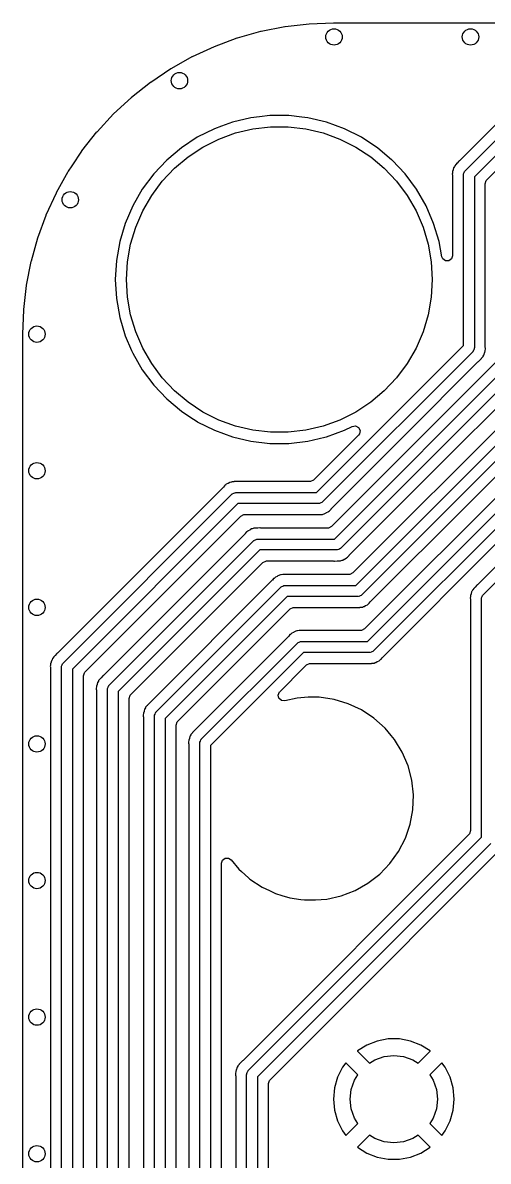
# Model space of a CAD drawing. Extents: x 100.3 to 185, y -144.7 to -85.3.
# Drawn here: x 100.3 to 108.82, y -106.14 to -85.3 of the extents above; entities that cross this region are included whole.
import ezdxf

# ---------------------------------------------------------------- set-up
doc = ezdxf.new("R2010")
doc.units = 0
doc.layers.add('BLACK', color=7, linetype='CONTINUOUS')

msp = doc.modelspace()

# ---------------------------------------------------------------- linework, layer by layer
at = {"layer": 'BLACK', "linetype": 'CONTINUOUS'}
for p, q in [((104.664, -85.4563), (105.099, -85.3701)), ((105.099, -85.3701), (105.103, -85.3695)), ((105.103, -85.3695), (105.543, -85.3178)), ((105.543, -85.3178), (105.547, -85.3175)), ((105.547, -85.3175), (105.991, -85.3005)), ((105.991, -85.3005), (105.993, -85.3005)), ((105.993, -85.3005), (106.04, -85.3006)), ((106.04, -85.3006), (106.04, -85.3006)), ((106.04, -85.3006), (106.047, -85.3006)), ((106.047, -85.3006), (106.048, -85.3005)), ((106.048, -85.3005), (151.507, -85.301)), ((103.813, -85.7319), (104.229, -85.5785)), ((104.229, -85.5785), (104.233, -85.5773)), ((104.233, -85.5773), (104.66, -85.4572)), ((104.66, -85.4572), (104.664, -85.4563)), ((103.407, -85.919), (103.81, -85.7334)), ((103.81, -85.7334), (103.813, -85.7319)), ((103.157, -86.0589), (103.403, -85.9207)), ((103.403, -85.9207), (103.407, -85.919)), ((110.21, -85.9147), (108.304, -87.8214)), ((108.399, -88.0093), (110.369, -86.0393)), ((102.644, -86.3859), (103.013, -86.1395)), ((103.013, -86.1395), (103.016, -86.1374)), ((103.016, -86.1374), (103.157, -86.0589)), ((110.481, -86.21), (108.57, -88.1214)), ((102.293, -86.6629), (102.641, -86.3882)), ((102.641, -86.3882), (102.644, -86.3859)), ((108.799, -88.1755), (110.535, -86.4395)), ((101.964, -86.9667), (102.29, -86.6654)), ((102.29, -86.6654), (102.293, -86.6629)), ((101.661, -87.2953), (101.962, -86.9694)), ((101.962, -86.9694), (101.964, -86.9667)), ((104.478, -87.0401), (104.138, -87.1207)), ((104.634, -87.0219), (104.478, -87.0401)), ((104.825, -86.9995), (104.634, -87.0219)), ((105.175, -86.9995), (104.825, -86.9995)), ((105.409, -87.0269), (105.175, -86.9995)), ((105.522, -87.0401), (105.409, -87.0269)), ((105.862, -87.1207), (105.522, -87.0401)), ((101.384, -87.6469), (101.658, -87.2983)), ((101.658, -87.2983), (101.661, -87.2953)), ((103.81, -87.2402), (103.497, -87.3971)), ((103.941, -87.1923), (103.81, -87.2402)), ((103.81, -87.2402), (103.81, -87.2402)), ((103.81, -87.2402), (103.81, -87.2402)), ((104.138, -87.1207), (103.941, -87.1923)), ((104.197, -87.3176), (104.514, -87.2425)), ((104.514, -87.2425), (104.837, -87.2047)), ((104.837, -87.2047), (105.163, -87.2047)), ((105.163, -87.2047), (105.486, -87.2425)), ((105.486, -87.2425), (105.803, -87.3176)), ((106.19, -87.2402), (105.862, -87.1207)), ((105.862, -87.1207), (105.862, -87.1207)), ((105.862, -87.1207), (105.862, -87.1207)), ((106.503, -87.3971), (106.19, -87.2402)), ((106.19, -87.2402), (106.19, -87.2402)), ((106.19, -87.2402), (106.19, -87.2402)), ((103.497, -87.3971), (103.205, -87.5891)), ((103.6, -87.5751), (103.891, -87.429)), ((103.891, -87.429), (104.197, -87.3176)), ((105.803, -87.3176), (106.109, -87.429)), ((106.109, -87.429), (106.4, -87.5751)), ((106.654, -87.4963), (106.503, -87.3971)), ((106.795, -87.5892), (106.654, -87.4963)), ((101.202, -87.9191), (101.382, -87.65)), ((101.382, -87.65), (101.384, -87.6469)), ((103.205, -87.5891), (102.937, -87.8138)), ((103.328, -87.7541), (103.6, -87.5751)), ((106.4, -87.5751), (106.672, -87.7541)), ((106.976, -87.7409), (106.795, -87.5892)), ((101.136, -88.019), (101.202, -87.9191)), ((102.937, -87.8138), (102.698, -88.068)), ((103.079, -87.9634), (103.328, -87.7541)), ((106.672, -87.7541), (106.921, -87.9634)), ((107.055, -87.8078), (106.976, -87.7409)), ((107.063, -87.8138), (107.055, -87.8078)), ((107.302, -88.068), (107.063, -87.8138)), ((108.207, -87.9282), (108.196, -87.9484)), ((108.21, -87.9191), (108.207, -87.9282)), ((108.232, -87.8955), (108.21, -87.9191)), ((108.21, -87.9191), (108.21, -87.9191)), ((108.236, -87.8901), (108.232, -87.8955)), ((108.238, -87.8872), (108.236, -87.8901)), ((108.252, -87.8732), (108.238, -87.8872)), ((108.238, -87.8872), (108.238, -87.8872)), ((108.253, -87.8716), (108.252, -87.8732)), ((108.286, -87.836), (108.253, -87.8716)), ((108.293, -87.8305), (108.286, -87.836)), ((108.304, -87.8214), (108.292, -87.8295)), ((108.292, -87.8295), (108.293, -87.8305)), ((100.918, -88.4096), (101.134, -88.0224)), ((101.134, -88.0224), (101.136, -88.019)), ((102.698, -88.068), (102.489, -88.3484)), ((102.855, -88.2002), (103.079, -87.9634)), ((106.921, -87.9634), (107.145, -88.2002)), ((107.511, -88.3484), (107.302, -88.068)), ((108.167, -88.0563), (108.165, -88.0659)), ((108.165, -88.0659), (108.169, -88.0975)), ((108.169, -88.0337), (108.167, -88.0563)), ((108.181, -87.9941), (108.169, -88.0238)), ((108.169, -88.0238), (108.169, -88.0337)), ((108.169, -88.0975), (108.169, -88.1043)), ((108.169, -88.1043), (108.169, -89.5644)), ((108.183, -87.9875), (108.181, -87.9941)), ((108.19, -87.9565), (108.183, -87.9875)), ((108.196, -87.9484), (108.19, -87.9565)), ((108.19, -87.9565), (108.19, -87.9565)), ((108.37, -88.08), (108.372, -88.0723)), ((108.37, -91.2086), (108.37, -88.08)), ((108.371, -88.0644), (108.382, -88.0435)), ((108.372, -88.0723), (108.371, -88.0644)), ((108.382, -88.0435), (108.389, -88.0212)), ((108.389, -88.0212), (108.396, -88.0165)), ((108.396, -88.0165), (108.399, -88.0093)), ((108.57, -88.1214), (108.57, -91.25)), ((102.489, -88.3484), (102.314, -88.6511)), ((102.489, -88.3484), (102.489, -88.3484)), ((102.661, -88.4614), (102.855, -88.2002)), ((107.145, -88.2002), (107.339, -88.4614)), ((107.686, -88.6511), (107.511, -88.3484)), ((108.77, -88.2455), (108.789, -88.1873)), ((108.77, -91.2257), (108.77, -88.2455)), ((108.789, -88.1873), (108.799, -88.1755)), ((100.731, -88.8161), (100.916, -88.413)), ((100.916, -88.413), (100.918, -88.4096)), ((102.498, -88.7434), (102.661, -88.4614)), ((107.339, -88.4614), (107.502, -88.7434)), ((102.314, -88.6511), (102.176, -88.972)), ((102.314, -88.6511), (102.314, -88.6511)), ((102.369, -89.0423), (102.498, -88.7434)), ((107.502, -88.7434), (107.631, -89.0423)), ((107.824, -88.972), (107.686, -88.6511)), ((100.576, -89.2361), (100.729, -88.8197)), ((100.729, -88.8197), (100.731, -88.8161)), ((102.176, -88.972), (102.075, -89.3069)), ((102.176, -88.972), (102.176, -88.972)), ((107.925, -89.3069), (107.824, -88.972)), ((102.275, -89.3543), (102.369, -89.0423)), ((107.631, -89.0423), (107.725, -89.3543)), ((100.459, -89.6559), (100.575, -89.2398)), ((100.575, -89.2398), (100.576, -89.2361)), ((102.075, -89.3069), (102.015, -89.6511)), ((102.075, -89.3069), (102.075, -89.3069)), ((102.219, -89.6749), (102.275, -89.3543)), ((107.725, -89.3543), (107.781, -89.6749)), ((107.973, -89.5816), (107.925, -89.3069)), ((107.99, -89.6226), (107.973, -89.5816)), ((108.169, -89.5644), (108.151, -89.6226)), ((100.369, -90.1058), (100.455, -89.6706)), ((100.455, -89.6706), (100.456, -89.6669)), ((100.456, -89.6669), (100.459, -89.6559)), ((102.015, -89.6511), (101.994, -90)), ((102.2, -90), (102.219, -89.6749)), ((107.781, -89.6749), (107.8, -90)), ((108.04, -89.6585), (107.99, -89.6226)), ((108.101, -89.6585), (108.04, -89.6585)), ((108.151, -89.6226), (108.101, -89.6585)), ((101.994, -90), (102.015, -90.3489)), ((102.219, -90.3251), (102.2, -90)), ((107.8, -90), (107.781, -90.3251)), ((100.317, -90.55), (100.368, -90.1096)), ((100.368, -90.1096), (100.369, -90.1058)), ((102.015, -90.3489), (102.075, -90.6931)), ((102.275, -90.6457), (102.219, -90.3251)), ((107.781, -90.3251), (107.725, -90.6457)), ((100.301, -90.9971), (100.317, -90.5541)), ((100.317, -90.5502), (100.317, -90.55)), ((100.317, -90.5541), (100.317, -90.5502)), ((102.075, -90.6931), (102.075, -90.6931)), ((102.075, -90.6931), (102.176, -91.028)), ((102.369, -90.9577), (102.275, -90.6457)), ((107.725, -90.6457), (107.631, -90.9577)), ((100.3, -91.0553), (100.301, -91.0536)), ((100.3, -130.568), (100.3, -91.0553)), ((100.301, -90.9983), (100.301, -90.9971)), ((100.301, -91.0002), (100.301, -90.9983)), ((100.301, -91.0536), (100.301, -91.0002)), ((102.176, -91.028), (102.176, -91.028)), ((102.176, -91.028), (102.293, -91.3)), ((102.498, -91.2566), (102.369, -90.9577)), ((107.631, -90.9577), (107.502, -91.2566)), ((102.661, -91.5386), (102.498, -91.2566)), ((105.679, -93.9), (108.37, -91.2086)), ((107.502, -91.2566), (107.339, -91.5386)), ((108.569, -91.2656), (108.558, -91.2865)), ((108.57, -91.25), (108.568, -91.2577)), ((108.568, -91.2577), (108.569, -91.2656)), ((108.771, -91.2325), (108.77, -91.2257)), ((108.775, -91.2641), (108.771, -91.2325)), ((108.773, -91.2737), (108.775, -91.2641)), ((102.293, -91.3), (102.314, -91.3489)), ((102.314, -91.3489), (102.489, -91.6516)), ((108.541, -91.3207), (105.791, -94.0707)), ((109.021, -91.4545), (105.955, -94.5205)), ((108.544, -91.3135), (108.541, -91.3207)), ((108.551, -91.3088), (108.544, -91.3135)), ((108.558, -91.2865), (108.551, -91.3088)), ((108.654, -91.494), (108.687, -91.4584)), ((108.687, -91.4584), (108.688, -91.4568)), ((108.688, -91.4568), (108.702, -91.4428)), ((108.702, -91.4428), (108.704, -91.4399)), ((108.704, -91.4399), (108.708, -91.4345)), ((108.708, -91.4345), (108.71, -91.4322)), ((108.71, -91.4322), (108.73, -91.4109)), ((108.73, -91.4109), (108.733, -91.4018)), ((108.733, -91.4018), (108.744, -91.3816)), ((108.744, -91.3816), (108.75, -91.3735)), ((108.75, -91.3735), (108.757, -91.3424)), ((108.757, -91.3424), (108.759, -91.3359)), ((108.759, -91.3359), (108.77, -91.3062)), ((108.77, -91.2963), (108.773, -91.2737)), ((108.77, -91.3062), (108.77, -91.2963)), ((102.489, -91.6516), (102.698, -91.932)), ((102.855, -91.7998), (102.661, -91.5386)), ((106.009, -94.75), (109.25, -91.5086)), ((109.421, -91.6207), (106.121, -94.9207)), ((107.339, -91.5386), (107.145, -91.7998)), ((107.291, -92.8541), (108.636, -91.5086)), ((108.636, -91.5086), (108.648, -91.5005)), ((108.647, -91.4995), (108.654, -91.494)), ((108.648, -91.5005), (108.647, -91.4995)), ((108.654, -91.494), (108.654, -91.494)), ((103.079, -92.0366), (102.855, -91.7998)), ((107.145, -91.7998), (106.921, -92.0366)), ((107.898, -93.4274), (109.516, -91.8086)), ((102.698, -91.932), (102.937, -92.1862)), ((103.328, -92.2459), (103.079, -92.0366)), ((109.821, -91.8945), (106.345, -95.3705)), ((106.399, -95.6), (110.05, -91.9486)), ((110.221, -92.0607), (106.511, -95.7707)), ((106.921, -92.0366), (106.672, -92.2459)), ((102.937, -92.1862), (103.205, -92.4108)), ((103.6, -92.4249), (103.328, -92.2459)), ((106.672, -92.2459), (106.4, -92.4249)), ((110.671, -92.2845), (106.56, -96.3955)), ((108.486, -94.0791), (110.316, -92.2486)), ((103.205, -92.4108), (103.361, -92.5131)), ((103.361, -92.5131), (103.492, -92.5995)), ((103.891, -92.571), (103.6, -92.4249)), ((106.4, -92.4249), (106.109, -92.571)), ((106.614, -96.625), (110.9, -92.3386)), ((111.071, -92.4507), (106.726, -96.7957)), ((103.492, -92.5995), (103.497, -92.6029)), ((103.497, -92.6029), (103.81, -92.7598)), ((104.197, -92.6824), (103.891, -92.571)), ((104.514, -92.7575), (104.197, -92.6824)), ((105.803, -92.6824), (105.486, -92.7575)), ((106.109, -92.571), (105.803, -92.6824)), ((106.19, -92.7598), (106.335, -92.6872)), ((106.335, -92.6872), (106.395, -92.678)), ((106.395, -92.678), (106.45, -92.7061)), ((106.45, -92.7061), (106.477, -92.7608)), ((103.81, -92.7598), (104.138, -92.8793)), ((104.138, -92.8793), (104.138, -92.8793)), ((104.138, -92.8793), (104.138, -92.8793)), ((104.138, -92.8793), (104.478, -92.9599)), ((104.837, -92.7953), (104.514, -92.7575)), ((105.163, -92.7953), (104.837, -92.7953)), ((105.486, -92.7575), (105.163, -92.7953)), ((105.522, -92.9599), (105.832, -92.8863)), ((106.449, -92.8457), (105.625, -93.6705)), ((105.832, -92.8863), (105.862, -92.8793)), ((105.862, -92.8793), (106.19, -92.7598)), ((105.95, -94.1953), (107.291, -92.8541)), ((106.467, -92.8212), (106.449, -92.8457)), ((106.477, -92.7608), (106.467, -92.8212)), ((111.471, -92.7445), (108.634, -95.5814)), ((108.729, -95.7693), (111.7, -92.7986)), ((104.478, -92.9599), (104.478, -92.9599)), ((104.478, -92.9599), (104.478, -92.9599)), ((104.478, -92.9599), (104.825, -93.0005)), ((104.825, -93.0005), (104.825, -93.0005)), ((104.825, -93.0005), (105.175, -93.0005)), ((105.175, -93.0005), (105.522, -92.9599)), ((105.175, -93.0005), (105.175, -93.0005)), ((105.522, -92.9599), (105.522, -92.9599)), ((105.522, -92.9599), (105.522, -92.9599)), ((106.28, -95.0453), (107.898, -93.4274)), ((104.02, -93.7547), (104.002, -93.7689)), ((104.027, -93.7478), (104.02, -93.7547)), ((104.056, -93.7349), (104.027, -93.7478)), ((104.027, -93.7478), (104.027, -93.7478)), ((104.062, -93.7317), (104.056, -93.7349)), ((104.09, -93.7149), (104.062, -93.7317)), ((104.099, -93.7131), (104.09, -93.7149)), ((104.09, -93.7149), (104.09, -93.7149)), ((104.121, -93.7064), (104.099, -93.7131)), ((104.13, -93.7024), (104.121, -93.7064)), ((104.162, -93.7009), (104.13, -93.7024)), ((104.13, -93.7024), (104.13, -93.7024)), ((104.169, -93.7002), (104.162, -93.7009)), ((104.172, -93.6995), (104.169, -93.7002)), ((104.192, -93.6995), (104.172, -93.6995)), ((104.194, -93.6994), (104.192, -93.6995)), ((104.202, -93.6991), (104.194, -93.6994)), ((104.242, -93.6972), (104.202, -93.6991)), ((104.251, -93.6985), (104.242, -93.6972)), ((104.265, -93.6995), (104.251, -93.6973)), ((104.251, -93.6973), (104.251, -93.6985)), ((105.555, -93.6995), (104.265, -93.6995)), ((105.57, -93.6983), (105.555, -93.6995)), ((105.625, -93.6705), (105.57, -93.6983)), ((103.97, -93.8047), (100.944, -96.8314)), ((101.039, -97.0193), (104.129, -93.9293)), ((103.975, -93.7995), (103.97, -93.8047)), ((103.994, -93.7741), (103.975, -93.7995)), ((104.002, -93.7689), (103.994, -93.7741)), ((104.129, -93.9293), (104.136, -93.9256)), ((104.136, -93.9256), (104.141, -93.9191)), ((104.141, -93.9191), (104.163, -93.9119)), ((104.163, -93.9119), (104.184, -93.9012)), ((104.184, -93.9012), (104.192, -93.9025)), ((104.192, -93.9025), (104.2, -93.9)), ((104.2, -93.9), (105.679, -93.9)), ((104.241, -94.1), (101.21, -97.1314)), ((105.72, -94.1), (104.241, -94.1)), ((105.728, -94.0975), (105.72, -94.1)), ((105.736, -94.0988), (105.728, -94.0975)), ((105.757, -94.0881), (105.736, -94.0988)), ((105.779, -94.0809), (105.757, -94.0881)), ((105.784, -94.0744), (105.779, -94.0809)), ((105.791, -94.0707), (105.784, -94.0744)), ((106.67, -95.8953), (108.486, -94.0791)), ((101.439, -97.1855), (104.295, -94.3295)), ((104.295, -94.3295), (104.35, -94.3017)), ((104.35, -94.3017), (104.365, -94.3005)), ((104.365, -94.3005), (105.655, -94.3005)), ((105.655, -94.3005), (105.669, -94.3027)), ((105.669, -94.3027), (105.669, -94.3015)), ((105.669, -94.3015), (105.678, -94.3028)), ((105.678, -94.3028), (105.687, -94.3024)), ((105.678, -94.3028), (105.678, -94.3028)), ((105.678, -94.3028), (105.678, -94.3028)), ((105.678, -94.3028), (105.678, -94.3028)), ((105.687, -94.3024), (105.726, -94.3006)), ((105.726, -94.3006), (105.728, -94.3005)), ((105.728, -94.3005), (105.748, -94.3005)), ((105.748, -94.3005), (105.751, -94.2998)), ((105.748, -94.3005), (105.748, -94.3005)), ((105.751, -94.2998), (105.758, -94.2991)), ((105.758, -94.2991), (105.79, -94.2976)), ((105.79, -94.2976), (105.799, -94.2936)), ((105.799, -94.2936), (105.821, -94.2869)), ((105.821, -94.2869), (105.83, -94.2851)), ((105.83, -94.2851), (105.858, -94.2683)), ((105.858, -94.2683), (105.864, -94.2651)), ((105.864, -94.2651), (105.893, -94.2522)), ((105.893, -94.2522), (105.9, -94.2453)), ((105.9, -94.2453), (105.918, -94.2311)), ((105.918, -94.2311), (105.926, -94.2259)), ((105.926, -94.2259), (105.945, -94.2005)), ((105.945, -94.2005), (105.95, -94.1953)), ((104.427, -94.5978), (104.42, -94.6047)), ((104.456, -94.5849), (104.427, -94.5978)), ((104.427, -94.5978), (104.427, -94.5978)), ((104.462, -94.5817), (104.456, -94.5849)), ((104.49, -94.5649), (104.462, -94.5817)), ((104.499, -94.5631), (104.49, -94.5649)), ((104.49, -94.5649), (104.49, -94.5649)), ((104.521, -94.5564), (104.499, -94.5631)), ((104.53, -94.5524), (104.521, -94.5564)), ((104.562, -94.5509), (104.53, -94.5524)), ((104.53, -94.5524), (104.53, -94.5524)), ((104.569, -94.5502), (104.562, -94.5509)), ((104.572, -94.5495), (104.569, -94.5502)), ((104.592, -94.5495), (104.572, -94.5495)), ((104.594, -94.5494), (104.592, -94.5495)), ((104.602, -94.5491), (104.594, -94.5494)), ((104.642, -94.5472), (104.602, -94.5491)), ((104.651, -94.5485), (104.642, -94.5472)), ((104.665, -94.5495), (104.651, -94.5473)), ((104.651, -94.5473), (104.651, -94.5485)), ((105.885, -94.5495), (104.665, -94.5495)), ((105.9, -94.5483), (105.885, -94.5495)), ((105.955, -94.5205), (105.9, -94.5483)), ((104.37, -94.6547), (101.784, -97.2414)), ((101.879, -97.4293), (104.529, -94.7793)), ((104.375, -94.6495), (104.37, -94.6547)), ((104.394, -94.6241), (104.375, -94.6495)), ((104.402, -94.6189), (104.394, -94.6241)), ((104.42, -94.6047), (104.402, -94.6189)), ((104.529, -94.7793), (104.536, -94.7756)), ((104.536, -94.7756), (104.541, -94.7691)), ((104.541, -94.7691), (104.563, -94.7619)), ((104.563, -94.7619), (104.584, -94.7512)), ((104.584, -94.7512), (104.592, -94.7525)), ((104.592, -94.7525), (104.6, -94.75)), ((104.6, -94.75), (106.009, -94.75)), ((106.885, -96.9203), (108.997, -94.8082)), ((104.641, -94.95), (102.05, -97.5414)), ((106.05, -94.95), (104.641, -94.95)), ((106.058, -94.9475), (106.05, -94.95)), ((106.066, -94.9488), (106.058, -94.9475)), ((106.087, -94.9381), (106.066, -94.9488)), ((106.109, -94.9309), (106.087, -94.9381)), ((106.114, -94.9244), (106.109, -94.9309)), ((106.121, -94.9207), (106.114, -94.9244)), ((102.279, -97.5955), (104.695, -95.1795)), ((104.695, -95.1795), (104.75, -95.1517)), ((104.75, -95.1517), (104.765, -95.1505)), ((104.765, -95.1505), (105.985, -95.1505)), ((105.985, -95.1505), (105.999, -95.1527)), ((105.999, -95.1527), (105.999, -95.1515)), ((105.999, -95.1515), (106.008, -95.1528)), ((106.008, -95.1528), (106.017, -95.1524)), ((106.008, -95.1528), (106.008, -95.1528)), ((106.008, -95.1528), (106.008, -95.1528)), ((106.008, -95.1528), (106.008, -95.1528)), ((106.017, -95.1524), (106.056, -95.1506)), ((106.056, -95.1506), (106.058, -95.1505)), ((106.058, -95.1505), (106.078, -95.1505)), ((106.078, -95.1505), (106.081, -95.1498)), ((106.078, -95.1505), (106.078, -95.1505)), ((106.081, -95.1498), (106.088, -95.1491)), ((106.088, -95.1491), (106.12, -95.1476)), ((106.12, -95.1476), (106.129, -95.1436)), ((106.129, -95.1436), (106.151, -95.1369)), ((106.151, -95.1369), (106.16, -95.1351)), ((106.16, -95.1351), (106.188, -95.1183)), ((106.188, -95.1183), (106.194, -95.1151)), ((106.194, -95.1151), (106.223, -95.1022)), ((106.223, -95.1022), (106.23, -95.0953)), ((106.23, -95.0953), (106.248, -95.0811)), ((106.248, -95.0811), (106.256, -95.0759)), ((106.256, -95.0759), (106.275, -95.0505)), ((106.275, -95.0505), (106.28, -95.0453)), ((104.962, -95.4317), (104.956, -95.4349)), ((104.99, -95.4149), (104.962, -95.4317)), ((104.999, -95.4131), (104.99, -95.4149)), ((104.99, -95.4149), (104.99, -95.4149)), ((105.021, -95.4064), (104.999, -95.4131)), ((105.03, -95.4024), (105.021, -95.4064)), ((105.062, -95.4009), (105.03, -95.4024)), ((105.03, -95.4024), (105.03, -95.4024)), ((105.069, -95.4002), (105.062, -95.4009)), ((105.072, -95.3995), (105.069, -95.4002)), ((105.092, -95.3995), (105.072, -95.3995)), ((105.094, -95.3994), (105.092, -95.3995)), ((105.102, -95.3991), (105.094, -95.3994)), ((105.142, -95.3972), (105.102, -95.3991)), ((105.151, -95.3985), (105.142, -95.3972)), ((105.165, -95.3995), (105.151, -95.3973)), ((105.151, -95.3973), (105.151, -95.3985)), ((106.275, -95.3995), (105.165, -95.3995)), ((106.29, -95.3983), (106.275, -95.3995)), ((106.345, -95.3705), (106.29, -95.3983)), ((104.87, -95.5047), (102.644, -97.7314)), ((102.739, -97.9193), (105.029, -95.6293)), ((104.875, -95.4995), (104.87, -95.5047)), ((104.894, -95.4741), (104.875, -95.4995)), ((104.902, -95.4689), (104.894, -95.4741)), ((104.92, -95.4547), (104.902, -95.4689)), ((104.927, -95.4478), (104.92, -95.4547)), ((104.956, -95.4349), (104.927, -95.4478)), ((104.927, -95.4478), (104.927, -95.4478)), ((105.029, -95.6293), (105.036, -95.6256)), ((105.036, -95.6256), (105.041, -95.6191)), ((105.041, -95.6191), (105.063, -95.6119)), ((105.063, -95.6119), (105.084, -95.6012)), ((105.084, -95.6012), (105.092, -95.6025)), ((105.092, -95.6025), (105.1, -95.6)), ((105.1, -95.6), (106.399, -95.6)), ((108.582, -95.6332), (108.568, -95.6472)), ((108.583, -95.6316), (108.582, -95.6332)), ((108.616, -95.596), (108.583, -95.6316)), ((108.623, -95.5905), (108.616, -95.596)), ((108.634, -95.5814), (108.622, -95.5896)), ((108.622, -95.5896), (108.623, -95.5905)), ((105.141, -95.8), (102.91, -98.0314)), ((106.44, -95.8), (105.141, -95.8)), ((106.448, -95.7975), (106.44, -95.8)), ((106.456, -95.7988), (106.448, -95.7975)), ((106.477, -95.7881), (106.456, -95.7988)), ((106.499, -95.7809), (106.477, -95.7881)), ((106.504, -95.7744), (106.499, -95.7809)), ((106.511, -95.7707), (106.504, -95.7744)), ((108.497, -95.8163), (108.495, -95.8259)), ((108.495, -95.8259), (108.499, -95.8575)), ((108.499, -95.7937), (108.497, -95.8163)), ((108.511, -95.7541), (108.499, -95.7838)), ((108.499, -95.7838), (108.499, -95.7937)), ((108.513, -95.7475), (108.511, -95.7541)), ((108.52, -95.7165), (108.513, -95.7475)), ((108.526, -95.7084), (108.52, -95.7165)), ((108.52, -95.7165), (108.52, -95.7165)), ((108.537, -95.6882), (108.526, -95.7084)), ((108.54, -95.6791), (108.537, -95.6882)), ((108.562, -95.6555), (108.54, -95.6791)), ((108.54, -95.6791), (108.54, -95.6791)), ((108.566, -95.6501), (108.562, -95.6555)), ((108.568, -95.6472), (108.566, -95.6501)), ((108.568, -95.6472), (108.568, -95.6472)), ((108.7, -95.84), (108.702, -95.8323)), ((108.7, -100.209), (108.7, -95.84)), ((108.701, -95.8244), (108.712, -95.8035)), ((108.702, -95.8323), (108.701, -95.8244)), ((108.712, -95.8035), (108.719, -95.7812)), ((108.719, -95.7812), (108.726, -95.7765)), ((108.726, -95.7765), (108.729, -95.7693)), ((103.139, -98.0855), (105.195, -96.0295)), ((105.195, -96.0295), (105.25, -96.0017)), ((105.25, -96.0017), (105.265, -96.0005)), ((105.265, -96.0005), (106.375, -96.0005)), ((106.375, -96.0005), (106.389, -96.0027)), ((106.389, -96.0027), (106.389, -96.0015)), ((106.389, -96.0015), (106.398, -96.0028)), ((106.398, -96.0028), (106.407, -96.0024)), ((106.398, -96.0028), (106.398, -96.0028)), ((106.398, -96.0028), (106.398, -96.0028)), ((106.398, -96.0028), (106.398, -96.0028)), ((106.407, -96.0024), (106.446, -96.0006)), ((106.446, -96.0006), (106.448, -96.0005)), ((106.448, -96.0005), (106.468, -96.0005)), ((106.468, -96.0005), (106.471, -95.9998)), ((106.468, -96.0005), (106.468, -96.0005)), ((106.471, -95.9998), (106.478, -95.9991)), ((106.478, -95.9991), (106.51, -95.9976)), ((106.51, -95.9976), (106.519, -95.9936)), ((106.519, -95.9936), (106.541, -95.9869)), ((106.541, -95.9869), (106.55, -95.9851)), ((106.55, -95.9851), (106.578, -95.9683)), ((106.578, -95.9683), (106.584, -95.9651)), ((106.584, -95.9651), (106.613, -95.9522)), ((106.613, -95.9522), (106.62, -95.9453)), ((106.62, -95.9453), (106.638, -95.9311)), ((106.638, -95.9311), (106.646, -95.9259)), ((106.646, -95.9259), (106.665, -95.9005)), ((106.665, -95.9005), (106.67, -95.8953)), ((108.499, -95.8575), (108.499, -95.8643)), ((108.499, -95.8643), (108.499, -100.085)), ((105.227, -96.4728), (105.22, -96.4797)), ((105.256, -96.4599), (105.227, -96.4728)), ((105.227, -96.4728), (105.227, -96.4728)), ((105.262, -96.4567), (105.256, -96.4599)), ((105.29, -96.4399), (105.262, -96.4567)), ((105.299, -96.4381), (105.29, -96.4399)), ((105.29, -96.4399), (105.29, -96.4399)), ((105.321, -96.4314), (105.299, -96.4381)), ((105.33, -96.4274), (105.321, -96.4314)), ((105.362, -96.4259), (105.33, -96.4274)), ((105.33, -96.4274), (105.33, -96.4274)), ((105.369, -96.4252), (105.362, -96.4259)), ((105.372, -96.4245), (105.369, -96.4252)), ((105.392, -96.4245), (105.372, -96.4245)), ((105.394, -96.4244), (105.392, -96.4245)), ((105.402, -96.4241), (105.394, -96.4244)), ((105.442, -96.4222), (105.402, -96.4241)), ((105.451, -96.4235), (105.442, -96.4222)), ((105.465, -96.4245), (105.451, -96.4223)), ((105.451, -96.4223), (105.451, -96.4235)), ((106.49, -96.4245), (105.465, -96.4245)), ((106.505, -96.4233), (106.49, -96.4245)), ((106.56, -96.3955), (106.505, -96.4233)), ((105.17, -96.5297), (103.474, -98.2264)), ((103.569, -98.4143), (105.329, -96.6543)), ((105.175, -96.5245), (105.17, -96.5297)), ((105.194, -96.4991), (105.175, -96.5245)), ((105.202, -96.4939), (105.194, -96.4991)), ((105.22, -96.4797), (105.202, -96.4939)), ((105.329, -96.6543), (105.336, -96.6506)), ((105.336, -96.6506), (105.341, -96.6441)), ((105.341, -96.6441), (105.363, -96.6369)), ((105.363, -96.6369), (105.384, -96.6262)), ((105.384, -96.6262), (105.392, -96.6275)), ((105.392, -96.6275), (105.4, -96.625)), ((105.4, -96.625), (106.614, -96.625)), ((100.892, -96.8832), (100.878, -96.8972)), ((100.893, -96.8816), (100.892, -96.8832)), ((100.926, -96.846), (100.893, -96.8816)), ((100.933, -96.8405), (100.926, -96.846)), ((100.944, -96.8314), (100.932, -96.8396)), ((100.932, -96.8396), (100.933, -96.8405)), ((105.441, -96.825), (103.74, -98.5264)), ((106.655, -96.825), (105.441, -96.825)), ((106.663, -96.8225), (106.655, -96.825)), ((106.671, -96.8238), (106.663, -96.8225)), ((106.692, -96.8131), (106.671, -96.8238)), ((106.714, -96.8059), (106.692, -96.8131)), ((106.719, -96.7994), (106.714, -96.8059)), ((106.726, -96.7957), (106.719, -96.7994)), ((100.807, -97.0663), (100.805, -97.0759)), ((100.805, -97.0759), (100.808, -97.0967)), ((100.809, -97.0437), (100.807, -97.0663)), ((100.808, -97.0967), (100.809, -97.1075)), ((100.821, -97.0041), (100.809, -97.0338)), ((100.809, -97.0338), (100.809, -97.0437)), ((100.823, -96.9975), (100.821, -97.0041)), ((100.83, -96.9665), (100.823, -96.9975)), ((100.836, -96.9584), (100.83, -96.9665)), ((100.83, -96.9665), (100.83, -96.9665)), ((100.847, -96.9382), (100.836, -96.9584)), ((100.85, -96.9291), (100.847, -96.9382)), ((100.872, -96.9055), (100.85, -96.9291)), ((100.85, -96.9291), (100.85, -96.9291)), ((100.876, -96.9001), (100.872, -96.9055)), ((100.878, -96.8972), (100.876, -96.9001)), ((100.878, -96.8972), (100.878, -96.8972)), ((101.01, -97.09), (101.012, -97.0823)), ((101.01, -119.74), (101.01, -97.09)), ((101.011, -97.0744), (101.022, -97.0535)), ((101.012, -97.0823), (101.011, -97.0744)), ((101.022, -97.0535), (101.029, -97.0312)), ((101.029, -97.0312), (101.036, -97.0265)), ((101.036, -97.0265), (101.039, -97.0193)), ((105.368, -97.1822), (105.495, -97.0545)), ((105.495, -97.0545), (105.55, -97.0267)), ((105.55, -97.0267), (105.565, -97.0255)), ((105.565, -97.0255), (106.59, -97.0255)), ((106.59, -97.0255), (106.604, -97.0277)), ((106.604, -97.0277), (106.604, -97.0265)), ((106.604, -97.0265), (106.613, -97.0278)), ((106.613, -97.0278), (106.624, -97.0273)), ((106.613, -97.0278), (106.613, -97.0278)), ((106.613, -97.0278), (106.613, -97.0278)), ((106.613, -97.0278), (106.613, -97.0278)), ((106.624, -97.0273), (106.661, -97.0256)), ((106.661, -97.0256), (106.663, -97.0255)), ((106.663, -97.0255), (106.683, -97.0255)), ((106.683, -97.0255), (106.686, -97.0248)), ((106.683, -97.0255), (106.683, -97.0255)), ((106.686, -97.0248), (106.693, -97.0241)), ((106.693, -97.0241), (106.725, -97.0226)), ((106.725, -97.0226), (106.734, -97.0186)), ((106.734, -97.0186), (106.756, -97.0119)), ((106.756, -97.0119), (106.765, -97.0101)), ((106.765, -97.0101), (106.793, -96.9933)), ((106.793, -96.9933), (106.799, -96.9901)), ((106.799, -96.9901), (106.828, -96.9772)), ((106.828, -96.9772), (106.835, -96.9703)), ((106.835, -96.9703), (106.853, -96.9561)), ((106.853, -96.9561), (106.861, -96.9509)), ((106.861, -96.9509), (106.88, -96.9255)), ((106.88, -96.9255), (106.885, -96.9203)), ((100.809, -97.1075), (100.809, -97.1143)), ((100.809, -97.1143), (100.809, -98.4975)), ((101.21, -97.1314), (101.21, -119.699)), ((101.41, -97.2555), (101.429, -97.1973)), ((101.41, -119.575), (101.41, -97.2555)), ((101.429, -97.1973), (101.439, -97.1855)), ((101.718, -97.3072), (101.716, -97.3101)), ((101.732, -97.2932), (101.718, -97.3072)), ((101.718, -97.3072), (101.718, -97.3072)), ((101.733, -97.2916), (101.732, -97.2932)), ((101.766, -97.256), (101.733, -97.2916)), ((101.773, -97.2505), (101.766, -97.256)), ((101.784, -97.2414), (101.772, -97.2495)), ((101.772, -97.2495), (101.773, -97.2505)), ((105.085, -97.4651), (105.368, -97.1822)), ((101.647, -97.4763), (101.645, -97.4859)), ((101.645, -97.4859), (101.647, -97.4995)), ((101.649, -97.4537), (101.647, -97.4763)), ((101.647, -97.4995), (101.649, -97.5175)), ((101.661, -97.4141), (101.649, -97.4438)), ((101.649, -97.4438), (101.649, -97.4537)), ((101.663, -97.4075), (101.661, -97.4141)), ((101.67, -97.3765), (101.663, -97.4075)), ((101.676, -97.3684), (101.67, -97.3765)), ((101.67, -97.3765), (101.67, -97.3765)), ((101.687, -97.3482), (101.676, -97.3684)), ((101.69, -97.3391), (101.687, -97.3482)), ((101.712, -97.3155), (101.69, -97.3391)), ((101.69, -97.3391), (101.69, -97.3391)), ((101.716, -97.3101), (101.712, -97.3155)), ((101.85, -97.5), (101.852, -97.4923)), ((101.85, -118.98), (101.85, -97.5)), ((101.851, -97.4844), (101.862, -97.4635)), ((101.852, -97.4923), (101.851, -97.4844)), ((101.862, -97.4635), (101.869, -97.4412)), ((101.869, -97.4412), (101.876, -97.4365)), ((101.876, -97.4365), (101.879, -97.4293)), ((105.006, -97.5442), (105.085, -97.4651)), ((101.649, -97.5175), (101.649, -97.5243)), ((101.649, -97.5243), (101.649, -118.915)), ((102.05, -97.5414), (102.05, -118.866)), ((102.251, -97.6655), (102.269, -97.6073)), ((102.251, -118.63), (102.251, -97.6655)), ((102.269, -97.6073), (102.279, -97.5955)), ((104.977, -97.6048), (105.002, -97.5487)), ((104.991, -97.6645), (104.977, -97.6048)), ((105.036, -97.705), (104.991, -97.6645)), ((105.002, -97.5487), (105.006, -97.5442)), ((105.097, -97.7108), (105.036, -97.705)), ((105.325, -97.6602), (105.097, -97.7108)), ((105.528, -97.6453), (105.325, -97.6602)), ((105.731, -97.6453), (105.528, -97.6453)), ((106, -97.6848), (105.731, -97.6453)), ((105.731, -97.6453), (105.731, -97.6453)), ((106.26, -97.7631), (106, -97.6848)), ((106, -97.6848), (106, -97.6848)), ((102.521, -97.9041), (102.509, -97.9338)), ((102.509, -97.9338), (102.509, -97.9437)), ((102.523, -97.8975), (102.521, -97.9041)), ((102.53, -97.8665), (102.523, -97.8975)), ((102.536, -97.8584), (102.53, -97.8665)), ((102.53, -97.8665), (102.53, -97.8665)), ((102.547, -97.8382), (102.536, -97.8584)), ((102.55, -97.8291), (102.547, -97.8382)), ((102.572, -97.8055), (102.55, -97.8291)), ((102.55, -97.8291), (102.55, -97.8291)), ((102.576, -97.8001), (102.572, -97.8055)), ((102.578, -97.7972), (102.576, -97.8001)), ((102.592, -97.7832), (102.578, -97.7972)), ((102.578, -97.7972), (102.578, -97.7972)), ((102.593, -97.7816), (102.592, -97.7832)), ((102.626, -97.746), (102.593, -97.7816)), ((102.633, -97.7405), (102.626, -97.746)), ((102.644, -97.7314), (102.632, -97.7395)), ((102.632, -97.7395), (102.633, -97.7405)), ((102.722, -97.9535), (102.729, -97.9312)), ((102.729, -97.9312), (102.736, -97.9265)), ((102.736, -97.9265), (102.739, -97.9193)), ((106.506, -97.8783), (106.26, -97.7631)), ((106.732, -98.0281), (106.506, -97.8783)), ((106.506, -97.8783), (106.506, -97.8783)), ((106.506, -97.8783), (106.506, -97.8783)), ((102.507, -97.9663), (102.505, -97.9759)), ((102.505, -97.9759), (102.507, -97.994)), ((102.509, -97.9437), (102.507, -97.9663)), ((102.507, -97.994), (102.509, -98.0075)), ((102.509, -98.0075), (102.509, -98.0143)), ((102.509, -98.0143), (102.509, -118.075)), ((102.71, -97.99), (102.712, -97.9823)), ((102.71, -118.14), (102.71, -97.99)), ((102.711, -97.9744), (102.722, -97.9535)), ((102.712, -97.9823), (102.711, -97.9744)), ((102.91, -98.0314), (102.91, -118.099)), ((103.111, -98.1555), (103.129, -98.0973)), ((103.129, -98.0973), (103.139, -98.0855)), ((106.934, -98.2093), (106.732, -98.0281)), ((106.732, -98.0281), (106.732, -98.0281)), ((106.732, -98.0281), (106.732, -98.0281)), ((103.111, -117.975), (103.111, -98.1555)), ((103.377, -98.3332), (103.366, -98.3534)), ((103.38, -98.3241), (103.377, -98.3332)), ((103.402, -98.3005), (103.38, -98.3241)), ((103.38, -98.3241), (103.38, -98.3241)), ((103.406, -98.2951), (103.402, -98.3005)), ((103.408, -98.2922), (103.406, -98.2951)), ((103.422, -98.2782), (103.408, -98.2922)), ((103.408, -98.2922), (103.408, -98.2922)), ((103.423, -98.2766), (103.422, -98.2782)), ((103.456, -98.241), (103.423, -98.2766)), ((103.463, -98.2355), (103.456, -98.241)), ((103.474, -98.2264), (103.462, -98.2345)), ((103.462, -98.2345), (103.463, -98.2355)), ((107.046, -98.3439), (106.934, -98.2093)), ((106.934, -98.2093), (106.934, -98.2093)), ((107.108, -98.4179), (107.046, -98.3439)), ((100.809, -98.4975), (100.81, -98.5)), ((100.81, -98.5), (100.809, -98.5025)), ((100.809, -98.5025), (100.809, -100.997)), ((103.337, -98.4613), (103.335, -98.4709)), ((103.335, -98.4709), (103.337, -98.486)), ((103.34, -98.4387), (103.337, -98.4613)), ((103.337, -98.486), (103.339, -98.5025)), ((103.339, -98.5025), (103.34, -98.5093)), ((103.351, -98.3991), (103.34, -98.4288)), ((103.34, -98.4288), (103.34, -98.4387)), ((103.34, -98.5093), (103.34, -116.479)), ((103.353, -98.3925), (103.351, -98.3991)), ((103.36, -98.3615), (103.353, -98.3925)), ((103.366, -98.3534), (103.36, -98.3615)), ((103.36, -98.3615), (103.36, -98.3615)), ((103.54, -98.485), (103.542, -98.4773)), ((103.54, -116.544), (103.54, -98.485)), ((103.541, -98.4694), (103.552, -98.4485)), ((103.542, -98.4773), (103.541, -98.4694)), ((103.552, -98.4485), (103.559, -98.4262)), ((103.559, -98.4262), (103.566, -98.4215)), ((103.566, -98.4215), (103.569, -98.4143)), ((103.74, -98.5264), (103.74, -116.503)), ((107.249, -98.6497), (107.108, -98.4179)), ((107.356, -98.8996), (107.249, -98.6497)), ((107.424, -99.1622), (107.356, -98.8996)), ((107.454, -99.4321), (107.424, -99.1622)), ((107.444, -99.7034), (107.454, -99.4321)), ((107.395, -99.9704), (107.444, -99.7034)), ((107.307, -100.227), (107.395, -99.9704)), ((108.471, -100.155), (104.334, -104.291)), ((104.429, -104.479), (108.7, -100.209)), ((108.481, -100.143), (108.471, -100.155)), ((108.499, -100.085), (108.481, -100.143)), ((108.871, -100.321), (104.6, -104.591)), ((107.183, -100.469), (107.307, -100.227)), ((103.941, -100.684), (103.959, -100.626)), ((103.959, -100.626), (104.009, -100.59)), ((104.009, -100.59), (104.07, -100.59)), ((104.07, -100.59), (104.116, -100.621)), ((104.116, -100.621), (104.257, -100.791)), ((105.8, -103.675), (108.966, -100.509)), ((107.025, -100.69), (107.183, -100.469)), ((103.941, -116.379), (103.941, -100.684)), ((104.257, -100.791), (104.257, -100.791)), ((104.257, -100.791), (104.257, -100.791)), ((104.257, -100.791), (104.257, -100.791)), ((104.257, -100.791), (104.307, -100.836)), ((104.307, -100.836), (104.435, -100.95)), ((106.837, -100.885), (107.025, -100.69)), ((100.809, -100.997), (100.81, -101)), ((100.81, -101), (100.809, -101.003)), ((100.809, -101.003), (100.809, -103.497)), ((104.435, -100.95), (104.459, -100.972)), ((104.459, -100.972), (104.685, -101.122)), ((106.385, -101.184), (106.622, -101.051)), ((106.622, -101.051), (106.837, -100.885)), ((104.685, -101.122), (104.685, -101.122)), ((104.685, -101.122), (104.685, -101.122)), ((104.685, -101.122), (104.818, -101.184)), ((104.818, -101.184), (104.931, -101.237)), ((104.931, -101.237), (105.043, -101.271)), ((106.131, -101.281), (106.385, -101.184)), ((105.043, -101.271), (105.191, -101.315)), ((105.191, -101.315), (105.191, -101.315)), ((105.191, -101.315), (105.191, -101.315)), ((105.191, -101.315), (105.393, -101.345)), ((105.393, -101.345), (105.46, -101.355)), ((105.46, -101.355), (105.46, -101.355)), ((105.46, -101.355), (105.663, -101.355)), ((105.663, -101.355), (105.866, -101.34)), ((105.866, -101.34), (106.131, -101.281)), ((100.809, -103.497), (100.81, -103.5)), ((100.81, -103.5), (100.809, -103.503)), ((100.809, -103.503), (100.809, -105.997)), ((104.829, -104.645), (105.8, -103.675)), ((106.793, -103.937), (106.603, -104.011)), ((106.994, -103.9), (106.793, -103.937)), ((107.197, -103.9), (106.994, -103.9)), ((107.398, -103.937), (107.197, -103.9)), ((107.588, -104.011), (107.398, -103.937)), ((106.43, -104.118), (106.428, -104.12)), ((106.428, -104.12), (106.649, -104.341)), ((106.603, -104.011), (106.43, -104.118)), ((107.542, -104.341), (107.763, -104.12)), ((107.761, -104.118), (107.588, -104.011)), ((107.763, -104.12), (107.761, -104.118)), ((104.24, -104.389), (104.237, -104.398)), ((104.262, -104.366), (104.24, -104.389)), ((104.24, -104.389), (104.24, -104.389)), ((104.266, -104.36), (104.262, -104.366)), ((104.268, -104.357), (104.266, -104.36)), ((104.282, -104.343), (104.268, -104.357)), ((104.268, -104.357), (104.268, -104.357)), ((104.283, -104.342), (104.282, -104.343)), ((104.316, -104.306), (104.283, -104.342)), ((104.323, -104.301), (104.316, -104.306)), ((104.334, -104.291), (104.322, -104.3)), ((104.322, -104.3), (104.323, -104.301)), ((106.219, -104.335), (106.156, -104.418)), ((106.437, -104.554), (106.219, -104.335)), ((106.649, -104.341), (106.748, -104.279)), ((106.748, -104.279), (106.918, -104.22)), ((106.918, -104.22), (107.096, -104.2)), ((107.096, -104.2), (107.274, -104.22)), ((107.274, -104.22), (107.443, -104.279)), ((107.443, -104.279), (107.542, -104.341)), ((107.972, -104.335), (107.754, -104.554)), ((108.035, -104.418), (107.972, -104.335)), ((104.196, -104.529), (104.195, -104.536)), ((104.195, -104.536), (104.197, -104.55)), ((104.197, -104.526), (104.196, -104.529)), ((104.2, -104.504), (104.197, -104.526)), ((104.197, -104.55), (104.199, -104.567)), ((104.199, -104.567), (104.2, -104.574)), ((104.211, -104.464), (104.2, -104.494)), ((104.2, -104.494), (104.2, -104.504)), ((104.2, -104.574), (104.2, -114.839)), ((104.213, -104.458), (104.211, -104.464)), ((104.22, -104.427), (104.213, -104.458)), ((104.226, -104.418), (104.22, -104.427)), ((104.22, -104.427), (104.22, -104.427)), ((104.237, -104.398), (104.226, -104.418)), ((104.4, -104.55), (104.402, -104.542)), ((104.4, -114.904), (104.4, -104.55)), ((104.401, -104.534), (104.412, -104.513)), ((104.402, -104.542), (104.401, -104.534)), ((104.412, -104.513), (104.419, -104.491)), ((104.419, -104.491), (104.426, -104.486)), ((104.426, -104.486), (104.429, -104.479)), ((104.6, -104.591), (104.6, -114.863)), ((106.065, -104.601), (106.01, -104.797)), ((106.156, -104.418), (106.065, -104.601)), ((106.156, -104.418), (106.156, -104.418)), ((106.375, -104.653), (106.437, -104.554)), ((107.754, -104.554), (107.816, -104.653)), ((108.126, -104.601), (108.035, -104.418)), ((108.035, -104.418), (108.035, -104.418)), ((108.182, -104.797), (108.126, -104.601)), ((104.8, -104.715), (104.819, -104.657)), ((104.8, -105), (104.8, -104.715)), ((104.819, -104.657), (104.829, -104.645)), ((106.01, -104.797), (105.991, -105)), ((106.316, -104.822), (106.375, -104.653)), ((107.816, -104.653), (107.876, -104.822)), ((108.2, -105), (108.182, -104.797)), ((104.8, -107.5), (104.8, -105)), ((105.991, -105), (106.01, -105.203)), ((106.295, -105), (106.316, -104.822)), ((106.316, -105.178), (106.295, -105)), ((107.876, -104.822), (107.896, -105)), ((107.896, -105), (107.876, -105.178)), ((108.182, -105.203), (108.2, -105)), ((108.2, -105), (108.2, -105)), ((106.01, -105.203), (106.065, -105.399)), ((106.375, -105.347), (106.316, -105.178)), ((107.876, -105.178), (107.816, -105.347)), ((108.126, -105.399), (108.182, -105.203)), ((106.065, -105.399), (106.156, -105.582)), ((106.437, -105.446), (106.375, -105.347)), ((107.816, -105.347), (107.754, -105.446)), ((108.035, -105.582), (108.126, -105.399)), ((106.156, -105.582), (106.156, -105.582)), ((106.156, -105.582), (106.219, -105.665)), ((106.219, -105.665), (106.437, -105.446)), ((107.754, -105.446), (107.972, -105.665)), ((107.972, -105.665), (108.035, -105.582)), ((108.035, -105.582), (108.035, -105.582)), ((106.649, -105.659), (106.428, -105.88)), ((106.748, -105.721), (106.649, -105.659)), ((106.918, -105.78), (106.748, -105.721)), ((107.096, -105.8), (106.918, -105.78)), ((107.274, -105.78), (107.096, -105.8)), ((107.443, -105.721), (107.274, -105.78)), ((107.542, -105.659), (107.443, -105.721)), ((107.763, -105.88), (107.542, -105.659)), ((100.809, -105.997), (100.81, -106)), ((100.81, -106), (100.809, -106.003)), ((100.809, -106.003), (100.809, -108.497)), ((106.428, -105.88), (106.43, -105.882)), ((106.43, -105.882), (106.603, -105.989)), ((106.603, -105.989), (106.793, -106.063)), ((107.398, -106.063), (107.588, -105.989)), ((107.588, -105.989), (107.761, -105.882)), ((107.761, -105.882), (107.763, -105.88)), ((106.793, -106.063), (106.994, -106.1)), ((106.994, -106.1), (107.197, -106.1)), ((107.197, -106.1), (107.398, -106.063))]:
    msp.add_line(p, q, dxfattribs=at)
at = {"layer": 'BLACK'}
for centre in [(106, -85.56), (108.5, -85.56), (103.17, -86.36), (101.17, -88.54), (100.56, -91), (100.56, -93.5), (100.56, -96), (100.56, -98.5), (100.56, -101), (100.56, -103.5), (100.56, -106)]:
    msp.add_circle(centre, 0.15, dxfattribs=at)

doc.saveas('drawing.dxf')
